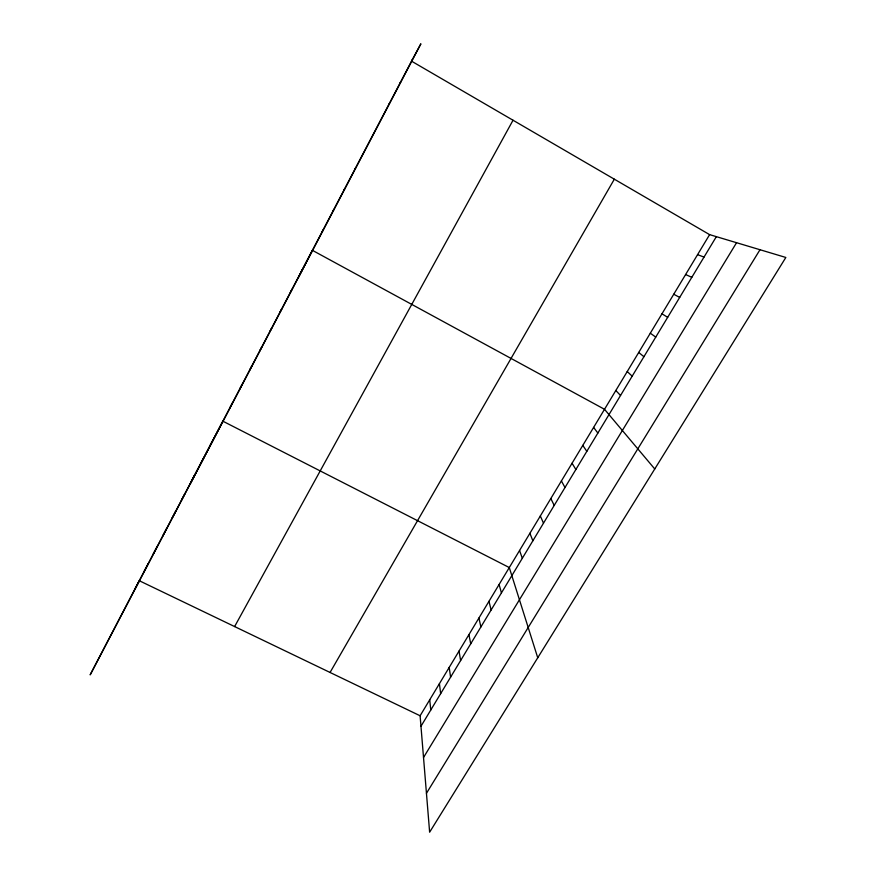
<?xml version="1.0" encoding="UTF-8"?>
<svg xmlns="http://www.w3.org/2000/svg" width="876" height="876" viewBox="0 0 876 876"><rect width="100%" height="100%" fill="white"/><g stroke="black" fill="none" stroke-linecap="round" stroke-linejoin="round"><path stroke-width="1.31" d="M355.185 168.696L355.536 167.984M344.049 189.961L344.607 188.833M332.99 211.039L333.778 209.495M322.04 231.954L323.036 229.994M300.709 272.655L302.121 269.907M298.639 277.057L312.382 250.328L604.517 409.3L654.755 468.978M269.819 331.599L271.823 327.733M280.035 312.108L281.842 308.604M290.328 292.453L291.949 289.332M190.048 484.264L222.854 421.181L509.285 567.549L537.744 657.777M229.764 408.041L232.501 402.774M239.663 389.152L242.214 384.225M249.638 370.121L252.014 365.544M259.69 350.937L261.88 346.71M144.036 571.645L148.274 563.509M153.267 554.015L157.351 546.175M162.575 536.254L166.506 528.721M171.959 518.351L175.726 511.135M181.409 500.316L185.011 493.407M190.935 482.15L194.362 475.558M200.527 463.831L203.79 457.568M210.196 445.38L213.284 439.445M134.86 589.143L412.333 59.634M400.124 82.881L400.704 81.818M234.615 626.57L513.029 120.242M388.845 104.43L389.185 103.817M330.055 672.472L614.339 179.186M420.108 715.769L709.615 234.637L785.838 257.467L429.634 832.2L420.108 715.769L139.262 580.711L90.162 674.859L420.885 43.8L411.512 61.156L709.615 234.637M420.962 726.27L716.349 236.651M423.524 757.488L736.552 242.707M426.448 793.295L759.996 249.726M697.559 254.664L704.03 257.073M685.601 274.527L691.81 277.32M673.743 294.237L679.699 297.413M661.971 313.794L667.676 317.342M650.299 333.198L655.752 337.107M638.724 352.448L643.915 356.718M627.227 371.544L632.176 376.165M615.828 390.499L620.537 395.47M593.61 427.411L597.859 433.051M582.792 445.38L586.821 451.348M572.061 463.229L575.871 469.514M561.407 480.935L564.998 487.538M550.829 498.521L554.201 505.419M540.328 515.964L543.492 523.169M529.903 533.287L532.86 540.799M519.556 550.478L522.315 558.286M499.09 584.5L501.444 592.877M488.972 601.319L491.118 609.981M478.92 618.029L480.88 626.953M468.934 634.607L470.708 643.816M459.035 651.076L460.612 660.548M449.191 667.424L450.592 677.159M439.423 683.652L440.65 693.65M429.733 699.771L430.773 710.02"/></g></svg>
